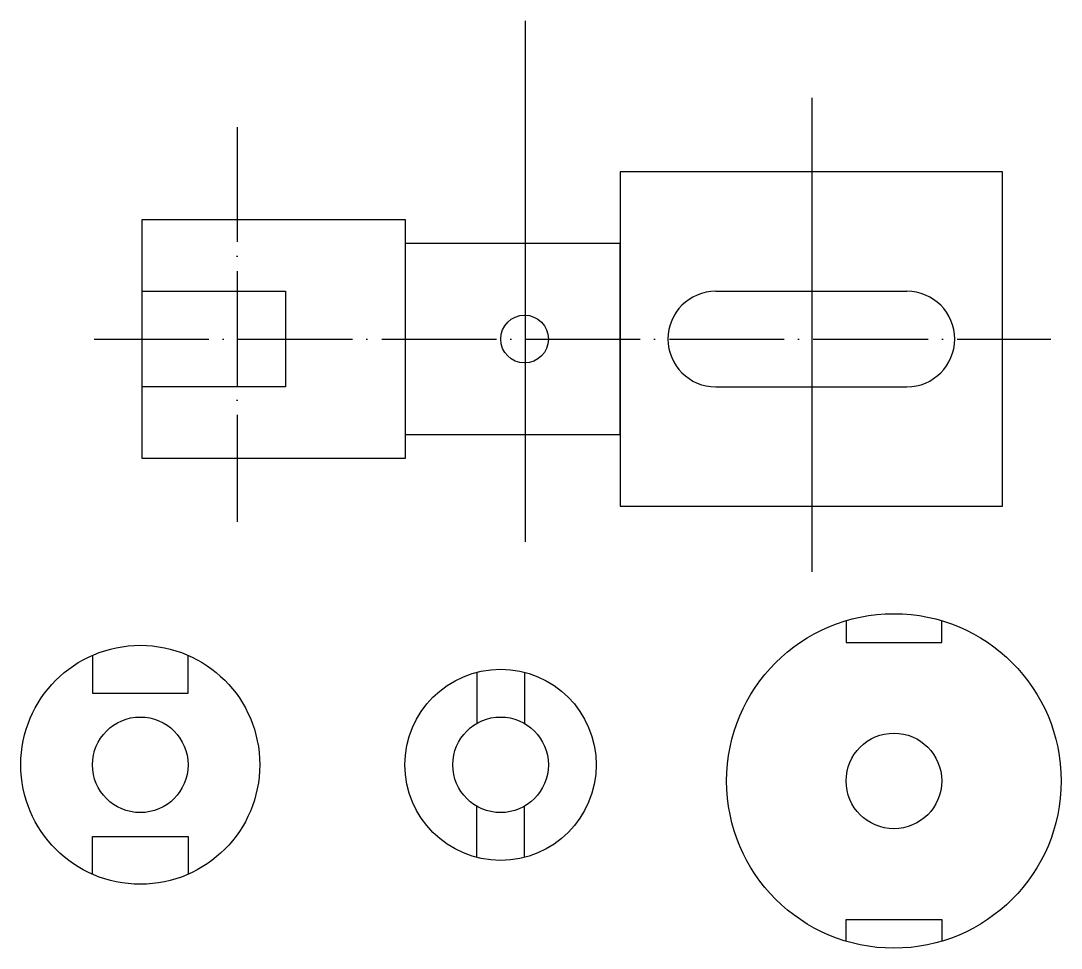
# Model space of a CAD drawing. Header units: millimetres. Extents: x 2417 to 2635, y 1150 to 1344.
import ezdxf

# ---------------------------------------------------------------- set-up
doc = ezdxf.new("R2010")
doc.units = ezdxf.units.MM
doc.linetypes.add('ACAD_ISO04W100', pattern=[30, 24, -3, 0, -3])
doc.layers.add('Сечения', color=10, linetype='Continuous')

msp = doc.modelspace()

# ---------------------------------------------------------------- linework, layer by layer
for p, q in [((2542.48, 1312.61), (2542.48, 1242.61)), ((2622.48, 1312.61), (2542.48, 1312.61)), ((2622.48, 1242.61), (2622.48, 1312.61)), ((2442.48, 1252.61), (2442.48, 1302.61)), ((2442.48, 1302.61), (2497.48, 1302.61)), ((2497.48, 1302.61), (2497.48, 1252.61)), ((2542.48, 1297.61), (2497.48, 1297.61)), ((2542.48, 1257.61), (2542.48, 1297.61)), ((2442.48, 1287.61), (2472.48, 1287.61)), ((2472.48, 1287.61), (2472.48, 1267.61)), ((2562.48, 1287.61), (2602.48, 1287.61)), ((2472.48, 1267.61), (2442.48, 1267.61)), ((2562.48, 1267.61), (2602.48, 1267.61)), ((2497.48, 1257.61), (2542.48, 1257.61)), ((2497.48, 1252.61), (2442.48, 1252.61)), ((2542.48, 1242.61), (2622.48, 1242.61))]:
    msp.add_line(p, q)
at = {"linetype": 'ACAD_ISO04W100'}
msp.add_line((2432.4, 1277.61), (2632.57, 1277.61), dxfattribs=at)
for points in [[(2522.6, 1344.2), (2522.6, 1235.16)], [(2582.6, 1328.05), (2582.6, 1228.93)], [(2589.76, 1218.69), (2589.76, 1214.14), (2609.76, 1214.14), (2609.76, 1218.69)], [(2432.07, 1211.43), (2432.07, 1203.52), (2452.07, 1203.52), (2452.07, 1211.43)], [(2512.48, 1207.89), (2512.46, 1197.18)], [(2522.46, 1207.89), (2522.46, 1197.18)], [(2512.46, 1169.16), (2512.46, 1179.86)], [(2522.46, 1169.16), (2522.46, 1179.86)], [(2432.07, 1165.61), (2432.07, 1173.52), (2452.07, 1173.52), (2452.07, 1165.61)], [(2589.76, 1151.6), (2589.76, 1156.14), (2609.76, 1156.14), (2609.76, 1151.6)]]:
    msp.add_lwpolyline(points)
for centre, radius in [((2522.48, 1277.61), 5), ((2599.76, 1185.14), 35), ((2442.07, 1188.52), 25), ((2517.46, 1188.52), 20), ((2442.07, 1188.52), 10), ((2517.46, 1188.52), 10), ((2599.76, 1185.14), 10)]:
    msp.add_circle(centre, radius)
for centre, start, end in [((2562.48, 1277.61), 90, 270), ((2602.48, 1277.61), 270, 90)]:
    msp.add_arc(centre, 10, start, end)
at = {"layer": 'Сечения', "linetype": 'ACAD_ISO04W100', "elevation": 58.69}
msp.add_lwpolyline([(2462.37, 1321.93), (2462.37, 1239.36)], dxfattribs=at)

doc.saveas('drawing.dxf')
